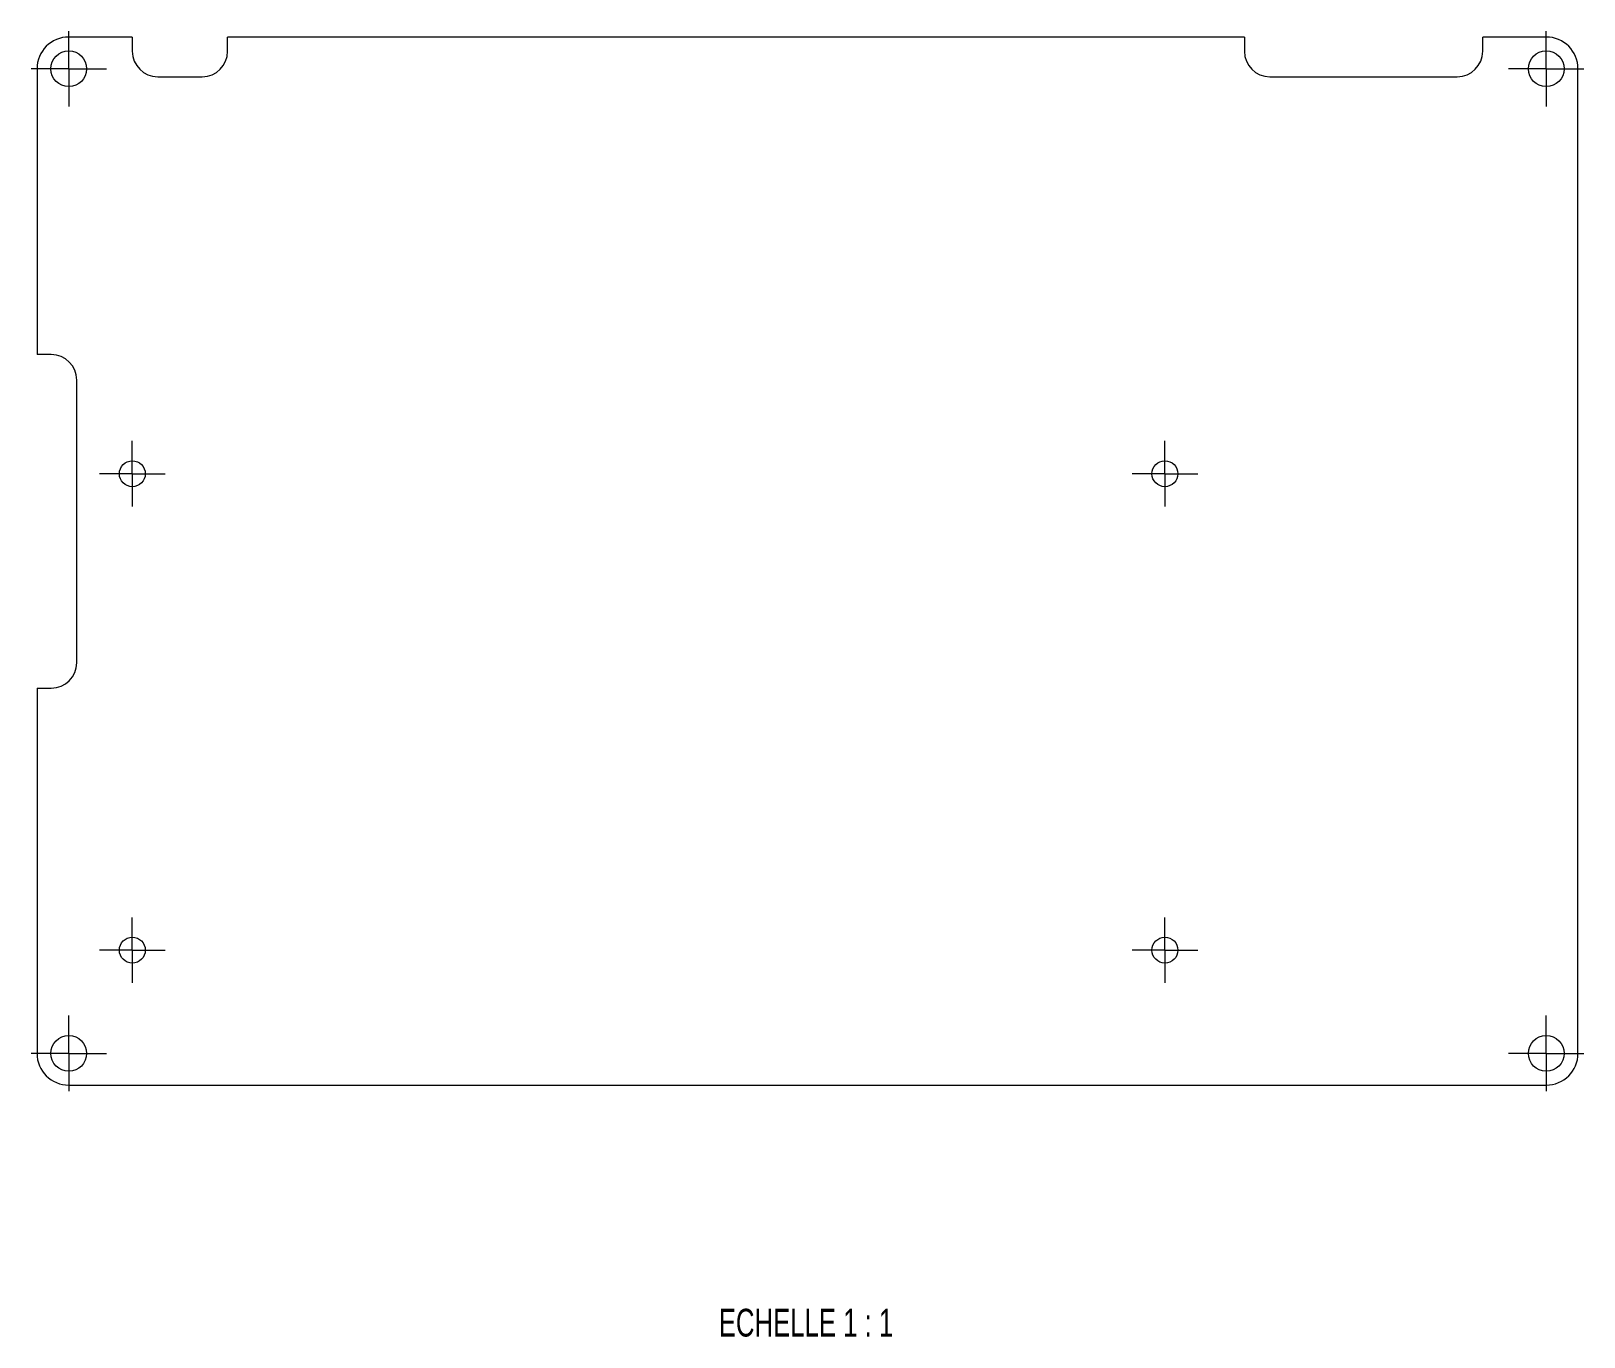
# Model space of a CAD drawing. Header units: millimetres. Extents: x 490 to 685, y 373 to 538.
import ezdxf

# ---------------------------------------------------------------- set-up
doc = ezdxf.new("R2010")
doc.units = ezdxf.units.MM
doc.styles.add('SLDTEXTSTYLE0', font='TXT', dxfattribs={"width": 0.692308})

# ---------------------------------------------------------------- blocks, each defined once
blk = doc.blocks.new('SW_CENTERMARKSYMBOL_0')
at = {"color": 0, "linetype": 'Continuous', "lineweight": 0}
for p, q in [((0, 2.5), (0, 4.75)), ((0, 0), (0, 2.5)), ((-2.5, 0), (-4.75, 0)), ((0, 0), (-2.5, 0)), ((0, 0), (0, -2.5)), ((0, 0), (2.5, 0)), ((2.5, 0), (4.75, 0)), ((0, -2.5), (0, -4.75))]:
    blk.add_line(p, q, dxfattribs=at)
blk = doc.blocks.new('SW_CENTERMARKSYMBOL_1')
at = {"color": 0, "linetype": 'Continuous', "lineweight": 0}
for p, q in [((0, 2.5), (0, 4.75)), ((0, 0), (0, 2.5)), ((-2.5, 0), (-4.75, 0)), ((0, 0), (-2.5, 0)), ((0, 0), (0, -2.5)), ((0, 0), (2.5, 0)), ((2.5, 0), (4.75, 0)), ((0, -2.5), (0, -4.75))]:
    blk.add_line(p, q, dxfattribs=at)
blk = doc.blocks.new('SW_CENTERMARKSYMBOL_2')
at = {"color": 0, "linetype": 'Continuous', "lineweight": 0}
for p, q in [((0, 2.5), (0, 4.75)), ((0, 0), (0, 2.5)), ((-2.5, 0), (-4.75, 0)), ((0, 0), (-2.5, 0)), ((0, 0), (0, -2.5)), ((0, 0), (2.5, 0)), ((2.5, 0), (4.75, 0)), ((0, -2.5), (0, -4.75))]:
    blk.add_line(p, q, dxfattribs=at)
blk = doc.blocks.new('SW_CENTERMARKSYMBOL_3')
at = {"color": 0, "linetype": 'Continuous', "lineweight": 0}
for p, q in [((0, 2.5), (0, 4.75)), ((0, 0), (0, 2.5)), ((-2.5, 0), (-4.75, 0)), ((0, 0), (-2.5, 0)), ((0, 0), (0, -2.5)), ((0, 0), (2.5, 0)), ((2.5, 0), (4.75, 0)), ((0, -2.5), (0, -4.75))]:
    blk.add_line(p, q, dxfattribs=at)
blk = doc.blocks.new('SW_CENTERMARKSYMBOL_4')
at = {"color": 0, "linetype": 'Continuous', "lineweight": 0}
for p, q in [((0, 2.5), (0, 4.13195)), ((0, 0), (0, 2.5)), ((-2.5, 0), (-4.13195, 0)), ((0, 0), (-2.5, 0)), ((0, 0), (0, -2.5)), ((0, 0), (2.5, 0)), ((2.5, 0), (4.13195, 0)), ((0, -2.5), (0, -4.13195))]:
    blk.add_line(p, q, dxfattribs=at)
blk = doc.blocks.new('SW_CENTERMARKSYMBOL_5')
at = {"color": 0, "linetype": 'Continuous', "lineweight": 0}
for p, q in [((0, 2.5), (0, 4.13195)), ((0, 0), (0, 2.5)), ((-2.5, 0), (-4.13195, 0)), ((0, 0), (-2.5, 0)), ((0, 0), (0, -2.5)), ((0, 0), (2.5, 0)), ((2.5, 0), (4.13195, 0)), ((0, -2.5), (0, -4.13195))]:
    blk.add_line(p, q, dxfattribs=at)
blk = doc.blocks.new('SW_CENTERMARKSYMBOL_6')
at = {"color": 0, "linetype": 'Continuous', "lineweight": 0}
for p, q in [((0, 2.5), (0, 4.13195)), ((0, 0), (0, 2.5)), ((-2.5, 0), (-4.13195, 0)), ((0, 0), (-2.5, 0)), ((0, 0), (0, -2.5)), ((0, 0), (2.5, 0)), ((2.5, 0), (4.13195, 0)), ((0, -2.5), (0, -4.13195))]:
    blk.add_line(p, q, dxfattribs=at)
blk = doc.blocks.new('SW_CENTERMARKSYMBOL_7')
at = {"color": 0, "linetype": 'Continuous', "lineweight": 0}
for p, q in [((0, 2.5), (0, 4.13195)), ((0, 0), (0, 2.5)), ((-2.5, 0), (-4.13195, 0)), ((0, 0), (-2.5, 0)), ((0, 0), (0, -2.5)), ((0, 0), (2.5, 0)), ((2.5, 0), (4.13195, 0)), ((0, -2.5), (0, -4.13195))]:
    blk.add_line(p, q, dxfattribs=at)

msp = doc.modelspace()

# ---------------------------------------------------------------- linework, layer by layer
at = {"color": 7, "linetype": 'Continuous', "lineweight": 15}
for p, q in [((502.598, 536.786), (494.598, 536.786)), ((502.598, 536.786), (502.598, 534.986)), ((514.598, 534.986), (514.598, 536.786)), ((642.598, 536.786), (514.598, 536.786)), ((642.598, 536.786), (642.598, 534.986)), ((672.598, 534.986), (672.598, 536.786)), ((680.598, 536.786), (672.598, 536.786)), ((490.598, 532.786), (490.598, 496.786)), ((505.798, 531.786), (511.398, 531.786)), ((645.798, 531.786), (669.398, 531.786)), ((684.598, 408.786), (684.598, 532.786)), ((492.398, 496.786), (490.598, 496.786)), ((495.598, 457.986), (495.598, 493.586)), ((490.598, 454.786), (490.598, 408.786)), ((490.598, 454.786), (492.398, 454.786)), ((494.598, 404.786), (680.598, 404.786))]:
    msp.add_line(p, q, dxfattribs=at)
for centre, radius in [((494.598, 532.786), 2.25), ((680.598, 532.786), 2.25), ((502.598, 481.786), 1.632), ((632.598, 481.786), 1.632), ((502.598, 421.786), 1.632), ((632.598, 421.786), 1.632), ((494.598, 408.786), 2.25), ((680.598, 408.786), 2.25)]:
    msp.add_circle(centre, radius, dxfattribs=at)
for centre, radius, start, end in [((494.598, 532.786), 4, 90, 180), ((680.598, 532.786), 4, 0, 90), ((505.798, 534.986), 3.2, 180, 270), ((511.398, 534.986), 3.2, 270, 0), ((645.798, 534.986), 3.2, 180, 270), ((669.398, 534.986), 3.2, 270, 0), ((492.398, 493.586), 3.2, 0, 90), ((492.398, 457.986), 3.2, 270, 0), ((494.598, 408.786), 4, 180, 270), ((680.598, 408.786), 4, 270, 0)]:
    msp.add_arc(centre, radius, start, end, dxfattribs=at)

# ---------------------------------------------------------------- block references
at = {"color": 7, "linetype": 'Continuous', "lineweight": 0}
for name, p in [('SW_CENTERMARKSYMBOL_3', (494.598, 532.786)), ('SW_CENTERMARKSYMBOL_2', (680.598, 532.786)), ('SW_CENTERMARKSYMBOL_7', (502.598, 481.786)), ('SW_CENTERMARKSYMBOL_4', (632.598, 481.786)), ('SW_CENTERMARKSYMBOL_6', (502.598, 421.786)), ('SW_CENTERMARKSYMBOL_5', (632.598, 421.786)), ('SW_CENTERMARKSYMBOL_0', (494.598, 408.786)), ('SW_CENTERMARKSYMBOL_1', (680.598, 408.786))]:
    msp.add_blockref(name, p, dxfattribs=at)

# ---------------------------------------------------------------- texts
at = {"color": 7, "linetype": 'Continuous', "lineweight": 0, "insert": (587.41, 376.622), "char_height": 3.5, "attachment_point": 2, "style": 'SLDTEXTSTYLE0'}
msp.add_mtext('ECHELLE 1 : 1', dxfattribs=at)

doc.saveas('drawing.dxf')
